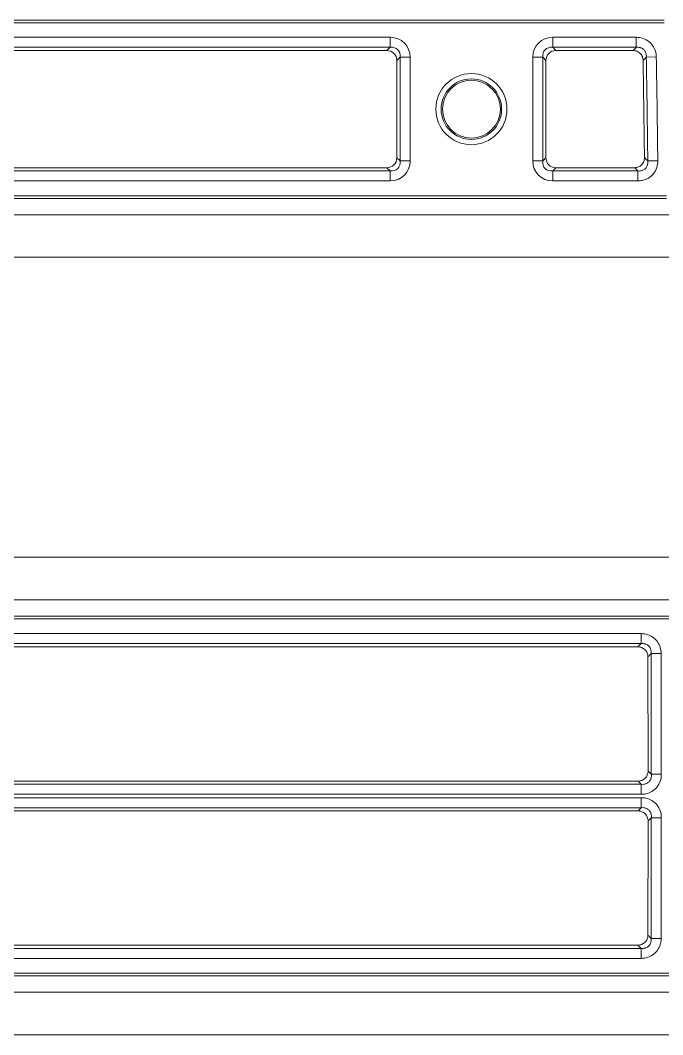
# Model space of a CAD drawing. Header units: inches. Extents: x -3 to 209, y -384 to 20.
# Drawn here: x 202.519 to 202.98, y -370.599 to -369.871 of the extents above; entities that cross this region are included whole.
import ezdxf

# ---------------------------------------------------------------- set-up
doc = ezdxf.new("R2010")
doc.units = ezdxf.units.IN
doc.header["$MEASUREMENT"] = 0
doc.layers.add('HVAC-Equipos', color=3, linetype='Continuous')

# ---------------------------------------------------------------- blocks, each defined once
blk = doc.blocks.new('td-100-silent')
at = {"lineweight": 0}
for p, q in [((0.472427, 0.072595), (0.278337, 0.072595)), ((0.278341, 0.072843), (0.472427, 0.072843)), ((0.318147, 0.071246), (0.446704, 0.071246)), ((0.446704, 0.071246), (0.446704, 0.070306)), ((0.46197, 0.071246), (0.469819, 0.071246)), ((0.46197, 0.070306), (0.46197, 0.071246)), ((0.469819, 0.070306), (0.469819, 0.071246)), ((0.446704, 0.070306), (0.318147, 0.070306)), ((0.446397, 0.07), (0.318453, 0.07)), ((0.446397, 0.07), (0.446704, 0.070306)), ((0.469819, 0.070306), (0.46197, 0.070306)), ((0.46197, 0.070306), (0.462277, 0.07)), ((0.469518, 0.07), (0.462277, 0.07)), ((0.447643, 0.069367), (0.447337, 0.06906)), ((0.447337, 0.06906), (0.447337, 0.05994)), ((0.447643, 0.069367), (0.448583, 0.069367)), ((0.447643, 0.059633), (0.447643, 0.069367)), ((0.448583, 0.069367), (0.448583, 0.059633)), ((0.460091, 0.069367), (0.46103, 0.069367)), ((0.460091, 0.059633), (0.460091, 0.069367)), ((0.46103, 0.069367), (0.46103, 0.059633)), ((0.461337, 0.06906), (0.46103, 0.069367)), ((0.461337, 0.06906), (0.461337, 0.05994)), ((0.470759, 0.069382), (0.471698, 0.069397)), ((0.447337, 0.05994), (0.447643, 0.059633)), ((0.447643, 0.059633), (0.448583, 0.059633)), ((0.460091, 0.059633), (0.46103, 0.059633)), ((0.46103, 0.059633), (0.461337, 0.05994)), ((0.470896, 0.059645), (0.471836, 0.059657)), ((0.318147, 0.058694), (0.446704, 0.058694)), ((0.318453, 0.059), (0.446397, 0.059)), ((0.446704, 0.058694), (0.446397, 0.059)), ((0.446704, 0.058694), (0.446704, 0.057754)), ((0.462277, 0.059), (0.46197, 0.058694)), ((0.46197, 0.057754), (0.46197, 0.058694)), ((0.46197, 0.058694), (0.469957, 0.058694)), ((0.462277, 0.059), (0.469646, 0.059)), ((0.469957, 0.057754), (0.469957, 0.058694)), ((0.446704, 0.057754), (0.318147, 0.057754)), ((0.469957, 0.057754), (0.46197, 0.057754)), ((0.293038, 0.05636), (0.472647, 0.05636)), ((0.472647, 0.056111), (0.293038, 0.056111)), ((0.293038, 0.05457), (0.487076, 0.05457)), ((0.487076, 0.050585), (0.293038, 0.050585)), ((0.293038, 0.022415), (0.487264, 0.022415)), ((0.487264, 0.01843), (0.293038, 0.01843)), ((0.293038, 0.016889), (0.47292, 0.016889)), ((0.47292, 0.01664), (0.293038, 0.01664)), ((0.28797, 0.015246), (0.470274, 0.015246)), ((0.470274, 0.014306), (0.470274, 0.015246)), ((0.470274, 0.014306), (0.28797, 0.014306)), ((0.469968, 0.014), (0.288277, 0.014)), ((0.472153, 0.013371), (0.471213, 0.013369)), ((0.472168, 0.002038), (0.471228, 0.002037)), ((0.28797, 0.001097), (0.470289, 0.001097)), ((0.288277, 0.001404), (0.469982, 0.001404)), ((0.470289, 0.000158), (0.470289, 0.001097)), ((0.470289, 0.000158), (0.28797, 0.000158)), ((0.28797, -0.000158), (0.470289, -0.000158)), ((0.470289, -0.000158), (0.470289, -0.001097)), ((0.470289, -0.001097), (0.28797, -0.001097)), ((0.288277, -0.001404), (0.469982, -0.001404)), ((0.472168, -0.002038), (0.471228, -0.002037)), ((0.469968, -0.014), (0.288277, -0.014)), ((0.472153, -0.013371), (0.471213, -0.013369)), ((0.28797, -0.014306), (0.470274, -0.014306)), ((0.470274, -0.014306), (0.470274, -0.015246)), ((0.470274, -0.015246), (0.28797, -0.015246)), ((0.289931, -0.01664), (0.47292, -0.01664)), ((0.47292, -0.016889), (0.289931, -0.016889)), ((0.323999, -0.01843), (0.487264, -0.01843)), ((0.487264, -0.022415), (0.323684, -0.022415))]:
    blk.add_line(p, q, dxfattribs=at)
at = {"lineweight": 0, "extrusion": (0, 0, -1)}
for radius in [0.003339, 0.002718, 0.002717]:
    blk.add_circle((-0.454337, 0.0645), radius, dxfattribs=at)
at = {"lineweight": 0}
blk.add_circle((0.454337, 0.0645), 0.002839, dxfattribs=at)
at = {"lineweight": 0, "extrusion": (0, 0, -1)}
for centre, major_axis in [((0.446455, 0.069118), (-0.001591, -0.001591)), ((0.462219, 0.069118), (0.001591, -0.001591)), ((0.446455, 0.059882), (-0.001591, 0.001591)), ((0.462219, 0.059882), (0.001591, 0.001591))]:
    blk.add_ellipse(centre, major_axis=major_axis, ratio=0.889126, start_param=2.414818, end_param=3.868368, dxfattribs=at)
at = {"lineweight": 0}
for centre, major_axis, ratio, start_param, end_param in [((0.446273, 0.068936), (-0.000795, -0.000795), 0.889126, 2.414818, 3.868368), ((0.446455, 0.069118), (0.000962, 0.000962), 0.735147, 5.55641, 7.00996), ((0.462219, 0.069118), (0.000962, -0.000962), 0.735147, 2.414818, 3.868368), ((0.462401, 0.068936), (0.000795, -0.000795), 0.889126, 2.414818, 3.868368), ((0.446273, 0.060064), (-0.000795, 0.000795), 0.889126, 2.414818, 3.868368), ((0.446455, 0.059882), (0.000962, -0.000962), 0.735147, 5.55641, 7.00996), ((0.462219, 0.059882), (0.000962, 0.000962), 0.735147, 2.414818, 3.868368), ((0.462401, 0.060064), (0.000795, 0.000795), 0.889126, 2.414818, 3.868368)]:
    blk.add_ellipse(centre, major_axis=major_axis, ratio=ratio, start_param=start_param, end_param=end_param, dxfattribs=at)
for points, knots in [([(0.469819, 0.071246), (0.470035, 0.071246), (0.470255, 0.071212), (0.470459, 0.071142), (0.470664, 0.071072), (0.47086, 0.070965), (0.471028, 0.070827), (0.471187, 0.070698), (0.471324, 0.070538), (0.471429, 0.070362), (0.471532, 0.070191), (0.471607, 0.069999), (0.471651, 0.069804), (0.47168, 0.069671), (0.471696, 0.069534), (0.471698, 0.069397)], [0, 0, 0, 0, 0.22204, 0.22204, 0.22204, 0.445082, 0.445082, 0.445082, 0.655427, 0.655427, 0.655427, 0.860779, 0.860779, 0.860779, 1, 1, 1, 1]), ([(0.469518, 0.07), (0.469532, 0.070015), (0.469547, 0.07003), (0.469562, 0.070045), (0.469648, 0.070132), (0.469733, 0.070219), (0.469819, 0.070306)], [0, 0, 0, 0, 0.146279, 0.146279, 0.146279, 1, 1, 1, 1]), ([(0.470457, 0.069075), (0.470456, 0.069137), (0.47045, 0.069198), (0.470426, 0.069317), (0.470408, 0.069376), (0.470362, 0.06949), (0.470334, 0.069543), (0.470266, 0.069645), (0.470227, 0.069693), (0.47014, 0.069778), (0.470092, 0.069817), (0.469989, 0.069883), (0.469934, 0.069911), (0.469821, 0.069956), (0.469762, 0.069972), (0.46964, 0.069995), (0.469579, 0.07), (0.469518, 0.07)], [0, 0, 0, 0, 0.125, 0.125, 0.25, 0.25, 0.375, 0.375, 0.5, 0.5, 0.625, 0.625, 0.75, 0.75, 0.875, 0.875, 1, 1, 1, 1]), ([(0.470759, 0.069382), (0.470764, 0.069455), (0.470763, 0.06953), (0.470754, 0.069604), (0.47074, 0.069706), (0.47071, 0.069809), (0.470661, 0.069901), (0.470619, 0.069979), (0.470563, 0.070051), (0.470497, 0.070109), (0.470486, 0.070119), (0.470475, 0.070128), (0.470464, 0.070137), (0.470386, 0.070198), (0.470296, 0.070244), (0.470203, 0.070272), (0.470191, 0.070276), (0.470179, 0.070279), (0.470166, 0.070282), (0.470053, 0.070311), (0.469934, 0.070317), (0.469819, 0.070306)], [0, 0, 0, 0, 0.147261, 0.147261, 0.147261, 0.352201, 0.352201, 0.352201, 0.524052, 0.524052, 0.524052, 0.552049, 0.552049, 0.552049, 0.743925, 0.743925, 0.743925, 0.768391, 0.768391, 0.768391, 1, 1, 1, 1]), ([(0.470759, 0.069382), (0.470748, 0.069371), (0.470737, 0.069359), (0.470726, 0.069348), (0.470651, 0.069272), (0.470576, 0.069196), (0.470501, 0.06912), (0.470487, 0.069105), (0.470472, 0.06909), (0.470457, 0.069075)], [0, 0, 0, 0, 0.109289, 0.109289, 0.109289, 0.853721, 0.853721, 0.853721, 1, 1, 1, 1]), ([(0.469646, 0.059), (0.469709, 0.059), (0.469771, 0.059006), (0.469893, 0.059028), (0.469954, 0.059045), (0.47007, 0.059091), (0.470125, 0.05912), (0.470228, 0.059188), (0.470277, 0.059228), (0.470365, 0.059317), (0.470404, 0.059365), (0.470471, 0.05947), (0.470499, 0.059526), (0.470544, 0.059642), (0.470561, 0.059703), (0.470582, 0.059826), (0.470587, 0.059889), (0.470586, 0.059951)], [0, 0, 0, 0, 0.125, 0.125, 0.25, 0.25, 0.375, 0.375, 0.5, 0.5, 0.625, 0.625, 0.75, 0.75, 0.875, 0.875, 1, 1, 1, 1]), ([(0.471836, 0.059657), (0.471839, 0.05944), (0.471807, 0.059219), (0.47174, 0.059013), (0.471672, 0.058807), (0.471567, 0.058608), (0.471431, 0.058439), (0.471303, 0.058279), (0.471145, 0.058139), (0.47097, 0.058032), (0.4708, 0.057928), (0.470611, 0.057851), (0.470416, 0.057806), (0.470266, 0.057771), (0.470111, 0.057754), (0.469957, 0.057754)], [0, 0, 0, 0, 0.21862, 0.21862, 0.21862, 0.438275, 0.438275, 0.438275, 0.644768, 0.644768, 0.644768, 0.845638, 0.845638, 0.845638, 1, 1, 1, 1]), ([(0.469957, 0.058694), (0.47004, 0.058686), (0.470125, 0.058686), (0.470208, 0.058698), (0.47031, 0.058712), (0.470412, 0.058744), (0.470503, 0.058794), (0.470577, 0.058834), (0.470646, 0.058888), (0.470702, 0.058952), (0.470714, 0.058965), (0.470725, 0.058979), (0.470736, 0.058994), (0.470797, 0.059072), (0.470841, 0.059165), (0.470868, 0.059259), (0.470871, 0.059271), (0.470874, 0.059283), (0.470877, 0.059295), (0.470904, 0.059409), (0.470909, 0.05953), (0.470896, 0.059645)], [0, 0, 0, 0, 0.16327, 0.16327, 0.16327, 0.362918, 0.362918, 0.362918, 0.524403, 0.524403, 0.524403, 0.558262, 0.558262, 0.558262, 0.747845, 0.747845, 0.747845, 0.771347, 0.771347, 0.771347, 1, 1, 1, 1]), ([(0.470586, 0.059951), (0.470678, 0.05986), (0.47077, 0.059769), (0.470862, 0.059678), (0.470874, 0.059667), (0.470885, 0.059656), (0.470896, 0.059645)], [0, 0, 0, 0, 0.890711, 0.890711, 0.890711, 1, 1, 1, 1]), ([(0.469957, 0.058694), (0.46987, 0.058779), (0.469784, 0.058864), (0.469698, 0.058949), (0.469681, 0.058966), (0.469663, 0.058983), (0.469646, 0.059)], [0, 0, 0, 0, 0.834274, 0.834274, 0.834274, 1, 1, 1, 1]), ([(0.470274, 0.015246), (0.47049, 0.015246), (0.47071, 0.015212), (0.470915, 0.015142), (0.47112, 0.015072), (0.471317, 0.014964), (0.471485, 0.014827), (0.471643, 0.014697), (0.47178, 0.014537), (0.471885, 0.014361), (0.471988, 0.01419), (0.472063, 0.013999), (0.472106, 0.013804), (0.472137, 0.013662), (0.472153, 0.013516), (0.472153, 0.013371)], [0, 0, 0, 0, 0.220371, 0.220371, 0.220371, 0.441759, 0.441759, 0.441759, 0.650229, 0.650229, 0.650229, 0.853402, 0.853402, 0.853402, 1, 1, 1, 1]), ([(0.469968, 0.014), (0.469986, 0.014019), (0.470005, 0.014037), (0.470024, 0.014056), (0.470107, 0.014139), (0.47019, 0.014223), (0.470274, 0.014306)], [0, 0, 0, 0, 0.181641, 0.181641, 0.181641, 1, 1, 1, 1]), ([(0.471213, 0.013369), (0.471221, 0.013447), (0.47122, 0.013527), (0.47121, 0.013606), (0.471197, 0.013707), (0.471166, 0.01381), (0.471117, 0.013902), (0.471077, 0.013978), (0.471022, 0.014048), (0.470958, 0.014106), (0.470946, 0.014117), (0.470933, 0.014128), (0.47092, 0.014138), (0.470843, 0.014199), (0.470752, 0.014244), (0.470658, 0.014272), (0.470646, 0.014276), (0.470634, 0.014279), (0.470622, 0.014282), (0.470508, 0.014311), (0.470389, 0.014317), (0.470274, 0.014306)], [0, 0, 0, 0, 0.155063, 0.155063, 0.155063, 0.357434, 0.357434, 0.357434, 0.523879, 0.523879, 0.523879, 0.55508, 0.55508, 0.55508, 0.745831, 0.745831, 0.745831, 0.769833, 0.769833, 0.769833, 1, 1, 1, 1]), ([(0.470908, 0.013062), (0.470908, 0.013125), (0.470902, 0.013186), (0.470879, 0.013307), (0.470862, 0.013367), (0.470817, 0.013482), (0.470789, 0.013536), (0.470722, 0.013639), (0.470682, 0.013688), (0.470595, 0.013775), (0.470547, 0.013814), (0.470444, 0.013881), (0.470388, 0.01391), (0.470274, 0.013955), (0.470214, 0.013972), (0.470092, 0.013995), (0.47003, 0.014), (0.469968, 0.014)], [0, 0, 0, 0, 0.125, 0.125, 0.25, 0.25, 0.375, 0.375, 0.5, 0.5, 0.625, 0.625, 0.75, 0.75, 0.875, 0.875, 1, 1, 1, 1]), ([(0.471213, 0.013369), (0.471202, 0.013358), (0.471191, 0.013347), (0.47118, 0.013335), (0.471108, 0.013263), (0.471035, 0.013191), (0.470963, 0.013118), (0.470945, 0.0131), (0.470926, 0.013081), (0.470908, 0.013062)], [0, 0, 0, 0, 0.109287, 0.109287, 0.109287, 0.818359, 0.818359, 0.818359, 1, 1, 1, 1]), ([(0.471228, 0.002037), (0.471228, 0.002152), (0.471228, 0.002267), (0.471228, 0.002381), (0.471228, 0.002588), (0.471228, 0.002794), (0.471228, 0.003), (0.471226, 0.006456), (0.471221, 0.009913), (0.471213, 0.013369)], [0, 0, 0, 0, 0.030355, 0.030355, 0.030355, 0.084959, 0.084959, 0.084959, 1, 1, 1, 1]), ([(0.472153, 0.013371), (0.472156, 0.012132), (0.472158, 0.010892), (0.47216, 0.009653), (0.472162, 0.008413), (0.472164, 0.007174), (0.472165, 0.005934), (0.472167, 0.004635), (0.472167, 0.003337), (0.472168, 0.002038)], [0, 0, 0, 0, 0.3281, 0.3281, 0.3281, 0.656201, 0.656201, 0.656201, 1, 1, 1, 1]), ([(0.470922, 0.002344), (0.470922, 0.002356), (0.470922, 0.002369), (0.470922, 0.002381), (0.470922, 0.002588), (0.470922, 0.002794), (0.470921, 0.003), (0.47092, 0.006354), (0.470915, 0.009708), (0.470908, 0.013062)], [0, 0, 0, 0, 0.003487, 0.003487, 0.003487, 0.061211, 0.061211, 0.061211, 1, 1, 1, 1]), ([(0.469982, 0.001404), (0.470044, 0.001404), (0.470106, 0.001409), (0.470227, 0.001432), (0.470287, 0.001449), (0.470402, 0.001494), (0.470457, 0.001522), (0.47056, 0.001589), (0.470609, 0.001629), (0.470696, 0.001716), (0.470735, 0.001764), (0.470803, 0.001868), (0.470831, 0.001923), (0.470877, 0.002038), (0.470894, 0.002098), (0.470916, 0.00222), (0.470922, 0.002282), (0.470922, 0.002344)], [0, 0, 0, 0, 0.125, 0.125, 0.25, 0.25, 0.375, 0.375, 0.5, 0.5, 0.625, 0.625, 0.75, 0.75, 0.875, 0.875, 1, 1, 1, 1]), ([(0.472168, 0.002038), (0.472168, 0.001821), (0.472134, 0.001602), (0.472064, 0.001397), (0.471994, 0.001191), (0.471887, 0.000995), (0.471749, 0.000826), (0.471619, 0.000668), (0.47146, 0.000531), (0.471284, 0.000425), (0.471113, 0.000323), (0.470922, 0.000248), (0.470727, 0.000205), (0.470583, 0.000173), (0.470436, 0.000158), (0.470289, 0.000158)], [0, 0, 0, 0, 0.220036, 0.220036, 0.220036, 0.441092, 0.441092, 0.441092, 0.649184, 0.649184, 0.649184, 0.851916, 0.851916, 0.851916, 1, 1, 1, 1]), ([(0.470289, 0.001097), (0.470368, 0.00109), (0.470448, 0.00109), (0.470528, 0.0011), (0.47063, 0.001114), (0.470732, 0.001144), (0.470824, 0.001193), (0.4709, 0.001233), (0.47097, 0.001288), (0.471028, 0.001352), (0.471039, 0.001364), (0.47105, 0.001377), (0.47106, 0.00139), (0.471121, 0.001468), (0.471167, 0.001559), (0.471195, 0.001653), (0.471198, 0.001665), (0.471201, 0.001677), (0.471205, 0.001689), (0.471233, 0.001803), (0.471239, 0.001922), (0.471228, 0.002037)], [0, 0, 0, 0, 0.156634, 0.156634, 0.156634, 0.358485, 0.358485, 0.358485, 0.52393, 0.52393, 0.52393, 0.555689, 0.555689, 0.555689, 0.746216, 0.746216, 0.746216, 0.770123, 0.770123, 0.770123, 1, 1, 1, 1]), ([(0.470922, 0.002344), (0.471013, 0.002253), (0.471104, 0.002162), (0.471195, 0.002071), (0.471206, 0.00206), (0.471217, 0.002049), (0.471228, 0.002037)], [0, 0, 0, 0, 0.890715, 0.890715, 0.890715, 1, 1, 1, 1]), ([(0.472168, -0.002038), (0.472168, -0.001821), (0.472134, -0.001602), (0.472064, -0.001397), (0.471994, -0.001191), (0.471887, -0.000995), (0.471749, -0.000826), (0.471619, -0.000668), (0.47146, -0.000531), (0.471284, -0.000425), (0.471113, -0.000323), (0.470922, -0.000248), (0.470727, -0.000205), (0.470583, -0.000173), (0.470436, -0.000158), (0.470289, -0.000158)], [0, 0, 0, 0, 0.220036, 0.220036, 0.220036, 0.441092, 0.441092, 0.441092, 0.649184, 0.649184, 0.649184, 0.851916, 0.851916, 0.851916, 1, 1, 1, 1]), ([(0.469982, -0.001404), (0.470044, -0.001404), (0.470106, -0.001409), (0.470227, -0.001432), (0.470287, -0.001449), (0.470402, -0.001494), (0.470457, -0.001522), (0.47056, -0.001589), (0.470609, -0.001629), (0.470696, -0.001716), (0.470735, -0.001764), (0.470803, -0.001868), (0.470831, -0.001923), (0.470877, -0.002038), (0.470894, -0.002098), (0.470916, -0.00222), (0.470922, -0.002282), (0.470922, -0.002344)], [0, 0, 0, 0, 0.125, 0.125, 0.25, 0.25, 0.375, 0.375, 0.5, 0.5, 0.625, 0.625, 0.75, 0.75, 0.875, 0.875, 1, 1, 1, 1]), ([(0.470289, -0.001097), (0.470368, -0.00109), (0.470448, -0.00109), (0.470528, -0.0011), (0.47063, -0.001114), (0.470732, -0.001144), (0.470824, -0.001193), (0.4709, -0.001233), (0.47097, -0.001288), (0.471028, -0.001352), (0.471039, -0.001364), (0.47105, -0.001377), (0.47106, -0.00139), (0.471121, -0.001468), (0.471167, -0.001559), (0.471195, -0.001653), (0.471198, -0.001665), (0.471201, -0.001677), (0.471205, -0.001689), (0.471233, -0.001803), (0.471239, -0.001922), (0.471228, -0.002037)], [0, 0, 0, 0, 0.156634, 0.156634, 0.156634, 0.358485, 0.358485, 0.358485, 0.52393, 0.52393, 0.52393, 0.555689, 0.555689, 0.555689, 0.746216, 0.746216, 0.746216, 0.770123, 0.770123, 0.770123, 1, 1, 1, 1]), ([(0.470922, -0.002344), (0.470922, -0.002356), (0.470922, -0.002369), (0.470922, -0.002381), (0.470922, -0.002588), (0.470922, -0.002794), (0.470921, -0.003), (0.47092, -0.006354), (0.470915, -0.009708), (0.470908, -0.013062)], [0, 0, 0, 0, 0.003487, 0.003487, 0.003487, 0.061211, 0.061211, 0.061211, 1, 1, 1, 1]), ([(0.470922, -0.002344), (0.471013, -0.002253), (0.471104, -0.002162), (0.471195, -0.002071), (0.471206, -0.00206), (0.471217, -0.002049), (0.471228, -0.002037)], [0, 0, 0, 0, 0.890715, 0.890715, 0.890715, 1, 1, 1, 1]), ([(0.471228, -0.002037), (0.471228, -0.002152), (0.471228, -0.002267), (0.471228, -0.002381), (0.471228, -0.002588), (0.471228, -0.002794), (0.471228, -0.003), (0.471226, -0.006456), (0.471221, -0.009913), (0.471213, -0.013369)], [0, 0, 0, 0, 0.030355, 0.030355, 0.030355, 0.084959, 0.084959, 0.084959, 1, 1, 1, 1]), ([(0.472153, -0.013371), (0.472156, -0.012132), (0.472158, -0.010892), (0.47216, -0.009653), (0.472162, -0.008413), (0.472164, -0.007174), (0.472165, -0.005934), (0.472167, -0.004635), (0.472167, -0.003337), (0.472168, -0.002038)], [0, 0, 0, 0, 0.3281, 0.3281, 0.3281, 0.656201, 0.656201, 0.656201, 1, 1, 1, 1]), ([(0.470908, -0.013062), (0.470908, -0.013125), (0.470902, -0.013186), (0.470879, -0.013307), (0.470862, -0.013367), (0.470817, -0.013482), (0.470789, -0.013536), (0.470722, -0.013639), (0.470682, -0.013688), (0.470595, -0.013775), (0.470547, -0.013814), (0.470444, -0.013881), (0.470388, -0.01391), (0.470274, -0.013955), (0.470214, -0.013972), (0.470092, -0.013995), (0.47003, -0.014), (0.469968, -0.014)], [0, 0, 0, 0, 0.125, 0.125, 0.25, 0.25, 0.375, 0.375, 0.5, 0.5, 0.625, 0.625, 0.75, 0.75, 0.875, 0.875, 1, 1, 1, 1]), ([(0.471213, -0.013369), (0.471202, -0.013358), (0.471191, -0.013347), (0.47118, -0.013335), (0.471108, -0.013263), (0.471035, -0.013191), (0.470963, -0.013118), (0.470945, -0.0131), (0.470926, -0.013081), (0.470908, -0.013062)], [0, 0, 0, 0, 0.109287, 0.109287, 0.109287, 0.818359, 0.818359, 0.818359, 1, 1, 1, 1]), ([(0.469968, -0.014), (0.469986, -0.014019), (0.470005, -0.014037), (0.470024, -0.014056), (0.470107, -0.014139), (0.47019, -0.014223), (0.470274, -0.014306)], [0, 0, 0, 0, 0.181641, 0.181641, 0.181641, 1, 1, 1, 1]), ([(0.471213, -0.013369), (0.471221, -0.013447), (0.47122, -0.013527), (0.47121, -0.013606), (0.471197, -0.013707), (0.471166, -0.01381), (0.471117, -0.013902), (0.471077, -0.013978), (0.471022, -0.014048), (0.470958, -0.014106), (0.470946, -0.014117), (0.470933, -0.014128), (0.47092, -0.014138), (0.470843, -0.014199), (0.470752, -0.014244), (0.470658, -0.014272), (0.470646, -0.014276), (0.470634, -0.014279), (0.470622, -0.014282), (0.470508, -0.014311), (0.470389, -0.014317), (0.470274, -0.014306)], [0, 0, 0, 0, 0.155063, 0.155063, 0.155063, 0.357434, 0.357434, 0.357434, 0.523879, 0.523879, 0.523879, 0.55508, 0.55508, 0.55508, 0.745831, 0.745831, 0.745831, 0.769833, 0.769833, 0.769833, 1, 1, 1, 1]), ([(0.470274, -0.015246), (0.47049, -0.015246), (0.47071, -0.015212), (0.470915, -0.015142), (0.47112, -0.015072), (0.471317, -0.014964), (0.471485, -0.014827), (0.471643, -0.014697), (0.47178, -0.014537), (0.471885, -0.014361), (0.471988, -0.01419), (0.472063, -0.013999), (0.472106, -0.013804), (0.472137, -0.013662), (0.472153, -0.013516), (0.472153, -0.013371)], [0, 0, 0, 0, 0.220371, 0.220371, 0.220371, 0.441759, 0.441759, 0.441759, 0.650229, 0.650229, 0.650229, 0.853402, 0.853402, 0.853402, 1, 1, 1, 1])]:
    blk.add_open_spline(points, degree=3, knots=knots, dxfattribs=at)
for points in [[(0.470586, 0.059951), (0.470548, 0.062993), (0.470505, 0.066035), (0.470457, 0.069075)], [(0.470896, 0.059645), (0.470856, 0.062891), (0.470811, 0.066136), (0.470759, 0.069382)], [(0.471698, 0.069397), (0.47175, 0.06615), (0.471796, 0.062903), (0.471836, 0.059657)], [(0.470289, 0.001097), (0.470186, 0.001199), (0.470084, 0.001302), (0.469982, 0.001404)], [(0.470289, -0.001097), (0.470186, -0.001199), (0.470084, -0.001302), (0.469982, -0.001404)]]:
    blk.add_open_spline(points, degree=3, dxfattribs=at)

msp = doc.modelspace()

# ---------------------------------------------------------------- block references
at = {"layer": 'HVAC-Equipos', "xscale": 7.637981917704027, "yscale": 7.637981917704027, "zscale": 7.637981917704027}
msp.add_blockref('td-100-silent', (199.37267, -370.42759), dxfattribs=at)

doc.saveas('drawing.dxf')
